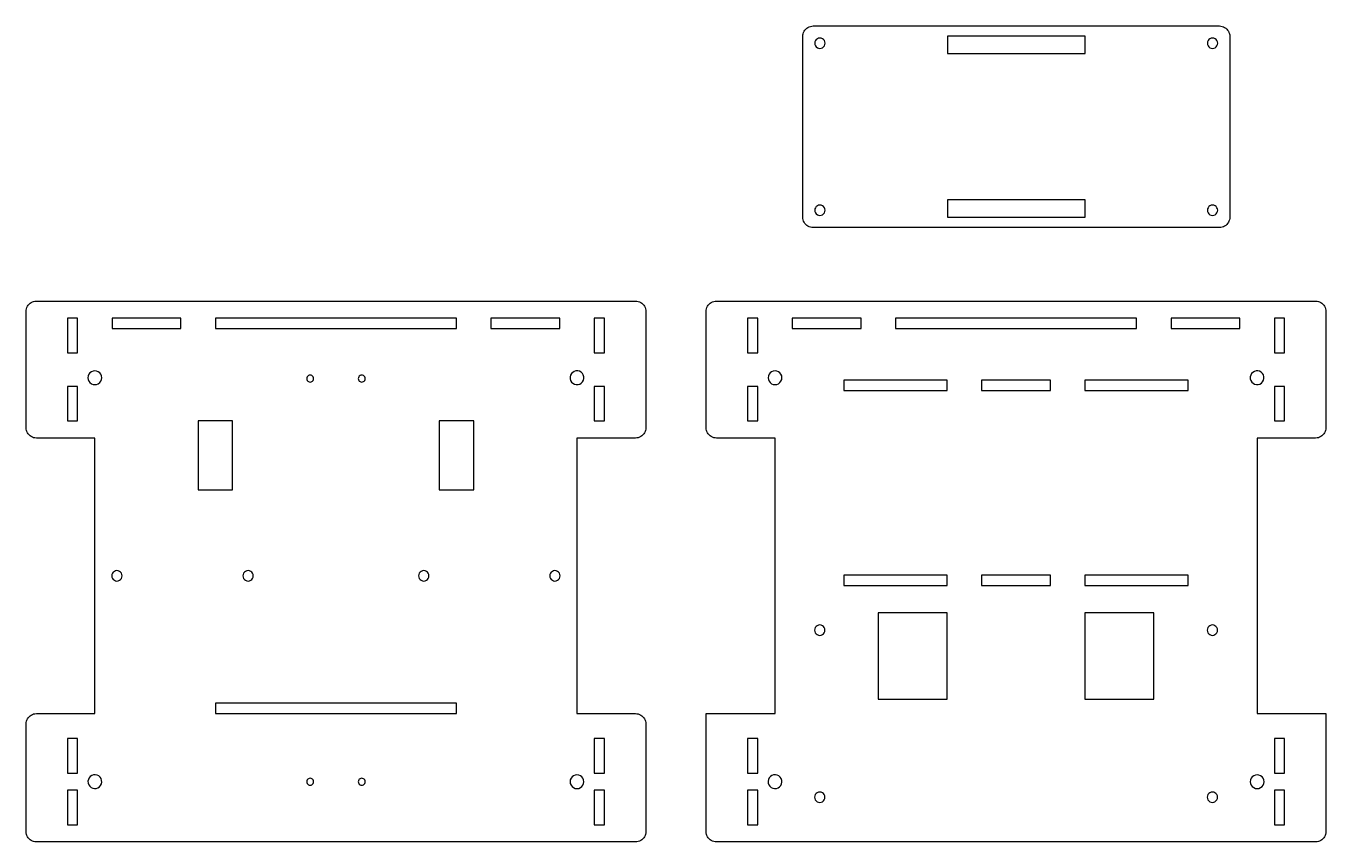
# Model space of a CAD drawing. Header units: metres. Extents: x 18 to 395, y -13 to 224.
import ezdxf

# ---------------------------------------------------------------- set-up
doc = ezdxf.new("R2010")
doc.units = ezdxf.units.M

msp = doc.modelspace()

# ---------------------------------------------------------------- linework, layer by layer
at = {"layer": 'Group#1'}
for points in [[(17.94, -10.08, 0), (17.94, 21.17, 0), (17.96, 21.56, 0), (18.04, 21.95, 0), (18.16, 22.32, 0), (18.34, 22.67, 0), (18.56, 23, 0), (18.82, 23.29, 0), (19.11, 23.55, 0), (19.44, 23.77, 0), (19.79, 23.94, 0), (20.16, 24.07, 0), (20.54, 24.14, 0), (20.94, 24.17, 0), (37.94, 24.17, 0), (37.94, 104.17, 0), (20.94, 104.17, 0), (20.54, 104.2, 0), (20.16, 104.27, 0), (19.79, 104.4, 0), (19.44, 104.57, 0), (19.11, 104.79, 0), (18.82, 105.05, 0), (18.56, 105.34, 0), (18.34, 105.67, 0), (18.16, 106.02, 0), (18.04, 106.39, 0), (17.96, 106.78, 0), (17.94, 107.17, 0), (17.94, 140.92, 0), (17.96, 141.31, 0), (18.04, 141.7, 0), (18.16, 142.07, 0), (18.34, 142.42, 0), (18.56, 142.75, 0), (18.82, 143.04, 0), (19.11, 143.3, 0), (19.44, 143.52, 0), (19.79, 143.69, 0), (20.16, 143.82, 0), (20.54, 143.89, 0), (20.94, 143.92, 0), (194.94, 143.92, 0), (195.33, 143.89, 0), (195.71, 143.82, 0), (196.08, 143.69, 0), (196.44, 143.52, 0), (196.76, 143.3, 0), (197.06, 143.04, 0), (197.32, 142.75, 0), (197.53, 142.42, 0), (197.71, 142.07, 0), (197.83, 141.7, 0), (197.91, 141.31, 0), (197.94, 140.92, 0), (197.94, 107.17, 0), (197.91, 106.78, 0), (197.83, 106.39, 0), (197.71, 106.02, 0), (197.53, 105.67, 0), (197.32, 105.34, 0), (197.06, 105.05, 0), (196.76, 104.79, 0), (196.44, 104.57, 0), (196.08, 104.4, 0), (195.71, 104.27, 0), (195.33, 104.2, 0), (194.94, 104.17, 0), (177.94, 104.17, 0), (177.94, 24.17, 0), (194.94, 24.17, 0), (195.33, 24.14, 0), (195.71, 24.07, 0), (196.08, 23.94, 0), (196.44, 23.77, 0), (196.76, 23.55, 0), (197.06, 23.29, 0), (197.32, 23, 0), (197.53, 22.67, 0), (197.71, 22.32, 0), (197.83, 21.95, 0), (197.91, 21.56, 0), (197.94, 21.17, 0), (197.94, -10.08, 0), (197.91, -10.47, 0), (197.83, -10.86, 0), (197.71, -11.23, 0), (197.53, -11.58, 0), (197.32, -11.91, 0), (197.06, -12.2, 0), (196.76, -12.46, 0), (196.44, -12.68, 0), (196.08, -12.85, 0), (195.71, -12.98, 0), (195.33, -13.05, 0), (194.94, -13.08, 0), (20.94, -13.08, 0), (20.54, -13.05, 0), (20.16, -12.98, 0), (19.79, -12.85, 0), (19.44, -12.68, 0), (19.11, -12.46, 0), (18.82, -12.2, 0), (18.56, -11.91, 0), (18.34, -11.58, 0), (18.16, -11.23, 0), (18.04, -10.86, 0), (17.96, -10.47, 0), (17.94, -10.08, 0)], [(32.94, 138.92, 0), (29.94, 138.92, 0), (29.94, 128.92, 0), (32.94, 128.92, 0), (32.94, 138.92, 0)], [(42.94, 138.92, 0), (42.94, 135.92, 0), (62.94, 135.92, 0), (62.94, 138.92, 0), (42.94, 138.92, 0)], [(72.94, 135.92, 0), (142.94, 135.92, 0), (142.94, 138.92, 0), (72.94, 138.92, 0), (72.94, 135.92, 0)], [(152.94, 135.92, 0), (172.94, 135.92, 0), (172.94, 138.92, 0), (152.94, 138.92, 0), (152.94, 135.92, 0)], [(182.94, 138.92, 0), (182.94, 128.92, 0), (185.94, 128.92, 0), (185.94, 138.92, 0), (182.94, 138.92, 0)], [(39.94, 121.67, 0), (39.87, 122.19, 0), (39.67, 122.67, 0), (39.35, 123.08, 0), (38.94, 123.4, 0), (38.45, 123.6, 0), (37.94, 123.67, 0), (37.42, 123.6, 0), (36.94, 123.4, 0), (36.52, 123.08, 0), (36.2, 122.67, 0), (36, 122.19, 0), (35.94, 121.67, 0), (36, 121.15, 0), (36.2, 120.67, 0), (36.52, 120.26, 0), (36.94, 119.94, 0), (37.42, 119.74, 0), (37.94, 119.67, 0), (38.45, 119.74, 0), (38.94, 119.94, 0), (39.35, 120.26, 0), (39.67, 120.67, 0), (39.87, 121.15, 0), (39.94, 121.67, 0)], [(100.94, 120.55, 0), (101.14, 120.71, 0), (101.3, 120.91, 0), (101.4, 121.15, 0), (101.44, 121.41, 0), (101.4, 121.67, 0), (101.3, 121.91, 0), (101.14, 122.12, 0), (100.94, 122.28, 0), (100.7, 122.38, 0), (100.44, 122.41, 0), (100.18, 122.38, 0), (99.94, 122.28, 0), (99.73, 122.12, 0), (99.57, 121.91, 0), (99.47, 121.67, 0), (99.44, 121.41, 0), (99.47, 121.15, 0), (99.57, 120.91, 0), (99.73, 120.71, 0), (99.94, 120.55, 0), (100.18, 120.45, 0), (100.44, 120.41, 0), (100.7, 120.45, 0), (100.94, 120.55, 0)], [(114.47, 121.67, 0), (114.44, 121.41, 0), (114.47, 121.15, 0), (114.57, 120.91, 0), (114.73, 120.71, 0), (114.94, 120.55, 0), (115.18, 120.45, 0), (115.44, 120.41, 0), (115.7, 120.45, 0), (115.94, 120.55, 0), (116.14, 120.71, 0), (116.3, 120.91, 0), (116.4, 121.15, 0), (116.44, 121.41, 0), (116.4, 121.67, 0), (116.3, 121.91, 0), (116.14, 122.12, 0), (115.94, 122.28, 0), (115.7, 122.38, 0), (115.44, 122.41, 0), (115.18, 122.38, 0), (114.94, 122.28, 0), (114.73, 122.12, 0), (114.57, 121.91, 0), (114.47, 121.67, 0)], [(179.92, 121.45, 0), (179.91, 121.97, 0), (179.77, 122.47, 0), (179.5, 122.92, 0), (179.12, 123.28, 0), (178.67, 123.53, 0), (178.16, 123.66, 0), (177.64, 123.65, 0), (177.13, 123.5, 0), (176.69, 123.23, 0), (176.33, 122.86, 0), (176.07, 122.4, 0), (175.95, 121.89, 0), (175.96, 121.37, 0), (176.1, 120.87, 0), (176.37, 120.42, 0), (176.75, 120.06, 0), (177.21, 119.81, 0), (177.71, 119.68, 0), (178.24, 119.69, 0), (178.74, 119.84, 0), (179.19, 120.11, 0), (179.55, 120.48, 0), (179.8, 120.94, 0), (179.92, 121.45, 0)], [(32.94, 119.17, 0), (29.94, 119.17, 0), (29.94, 109.17, 0), (32.94, 109.17, 0), (32.94, 119.17, 0)], [(185.94, 109.17, 0), (185.94, 119.17, 0), (182.94, 119.17, 0), (182.94, 109.17, 0), (185.94, 109.17, 0)], [(77.94, 89.17, 0), (77.94, 109.17, 0), (67.94, 109.17, 0), (67.94, 89.17, 0), (77.94, 89.17, 0)], [(147.94, 109.17, 0), (137.94, 109.17, 0), (137.94, 89.17, 0), (147.94, 89.17, 0), (147.94, 109.17, 0)], [(42.84, 64.17, 0), (42.89, 63.78, 0), (43.04, 63.42, 0), (43.28, 63.11, 0), (43.59, 62.87, 0), (43.95, 62.72, 0), (44.34, 62.67, 0), (44.72, 62.72, 0), (45.09, 62.87, 0), (45.4, 63.11, 0), (45.64, 63.42, 0), (45.79, 63.78, 0), (45.84, 64.17, 0), (45.79, 64.56, 0), (45.64, 64.92, 0), (45.4, 65.23, 0), (45.09, 65.47, 0), (44.72, 65.62, 0), (44.34, 65.67, 0), (43.95, 65.62, 0), (43.59, 65.47, 0), (43.28, 65.23, 0), (43.04, 64.92, 0), (42.89, 64.56, 0), (42.84, 64.17, 0)], [(82.44, 62.67, 0), (82.82, 62.72, 0), (83.19, 62.87, 0), (83.5, 63.11, 0), (83.74, 63.42, 0), (83.89, 63.78, 0), (83.94, 64.17, 0), (83.89, 64.56, 0), (83.74, 64.92, 0), (83.5, 65.23, 0), (83.19, 65.47, 0), (82.82, 65.62, 0), (82.44, 65.67, 0), (82.05, 65.62, 0), (81.69, 65.47, 0), (81.38, 65.23, 0), (81.14, 64.92, 0), (80.99, 64.56, 0), (80.94, 64.17, 0), (80.99, 63.78, 0), (81.14, 63.42, 0), (81.38, 63.11, 0), (81.69, 62.87, 0), (82.05, 62.72, 0), (82.44, 62.67, 0)], [(132.14, 63.42, 0), (132.38, 63.11, 0), (132.69, 62.87, 0), (133.05, 62.72, 0), (133.44, 62.67, 0), (133.82, 62.72, 0), (134.19, 62.87, 0), (134.5, 63.11, 0), (134.74, 63.42, 0), (134.89, 63.78, 0), (134.94, 64.17, 0), (134.89, 64.56, 0), (134.74, 64.92, 0), (134.5, 65.23, 0), (134.19, 65.47, 0), (133.82, 65.62, 0), (133.44, 65.67, 0), (133.05, 65.62, 0), (132.69, 65.47, 0), (132.38, 65.23, 0), (132.14, 64.92, 0), (131.99, 64.56, 0), (131.94, 64.17, 0), (131.99, 63.78, 0), (132.14, 63.42, 0)], [(170.79, 62.87, 0), (171.15, 62.72, 0), (171.54, 62.67, 0), (171.92, 62.72, 0), (172.29, 62.87, 0), (172.6, 63.11, 0), (172.84, 63.42, 0), (172.99, 63.78, 0), (173.04, 64.17, 0), (172.99, 64.56, 0), (172.84, 64.92, 0), (172.6, 65.23, 0), (172.29, 65.47, 0), (171.92, 65.62, 0), (171.54, 65.67, 0), (171.15, 65.62, 0), (170.79, 65.47, 0), (170.48, 65.23, 0), (170.24, 64.92, 0), (170.09, 64.56, 0), (170.04, 64.17, 0), (170.09, 63.78, 0), (170.24, 63.42, 0), (170.48, 63.11, 0), (170.79, 62.87, 0)], [(142.94, 24.17, 0), (142.94, 27.17, 0), (72.94, 27.17, 0), (72.94, 24.17, 0), (142.94, 24.17, 0)], [(32.94, 16.92, 0), (29.94, 16.92, 0), (29.94, 6.92, 0), (32.94, 6.92, 0), (32.94, 16.92, 0)], [(182.94, 16.92, 0), (182.94, 6.92, 0), (185.94, 6.92, 0), (185.94, 16.92, 0), (182.94, 16.92, 0)], [(39.83, 3.78, 0), (39.93, 4.29, 0), (39.9, 4.81, 0), (39.73, 5.31, 0), (39.44, 5.74, 0), (39.04, 6.09, 0), (38.57, 6.31, 0), (38.06, 6.42, 0), (37.54, 6.38, 0), (37.05, 6.21, 0), (36.61, 5.92, 0), (36.27, 5.53, 0), (36.04, 5.06, 0), (35.94, 4.55, 0), (35.98, 4.02, 0), (36.14, 3.53, 0), (36.44, 3.1, 0), (36.83, 2.75, 0), (37.3, 2.52, 0), (37.81, 2.42, 0), (38.33, 2.46, 0), (38.83, 2.63, 0), (39.26, 2.92, 0), (39.6, 3.31, 0), (39.83, 3.78, 0)], [(101.4, 4.68, 0), (101.3, 4.92, 0), (101.14, 5.13, 0), (100.94, 5.29, 0), (100.7, 5.39, 0), (100.44, 5.42, 0), (100.18, 5.39, 0), (99.94, 5.29, 0), (99.73, 5.13, 0), (99.57, 4.92, 0), (99.47, 4.68, 0), (99.44, 4.42, 0), (99.47, 4.16, 0), (99.57, 3.92, 0), (99.73, 3.71, 0), (99.94, 3.55, 0), (100.18, 3.45, 0), (100.44, 3.42, 0), (100.7, 3.45, 0), (100.94, 3.55, 0), (101.14, 3.71, 0), (101.3, 3.92, 0), (101.4, 4.16, 0), (101.44, 4.42, 0), (101.4, 4.68, 0)], [(114.44, 4.42, 0), (114.47, 4.16, 0), (114.57, 3.92, 0), (114.73, 3.71, 0), (114.94, 3.55, 0), (115.18, 3.45, 0), (115.44, 3.42, 0), (115.7, 3.45, 0), (115.94, 3.55, 0), (116.14, 3.71, 0), (116.3, 3.92, 0), (116.4, 4.16, 0), (116.44, 4.42, 0), (116.4, 4.68, 0), (116.3, 4.92, 0), (116.14, 5.13, 0), (115.94, 5.29, 0), (115.7, 5.39, 0), (115.44, 5.42, 0), (115.18, 5.39, 0), (114.94, 5.29, 0), (114.73, 5.13, 0), (114.57, 4.92, 0), (114.47, 4.68, 0), (114.44, 4.42, 0)], [(176, 4.94, 0), (175.94, 4.42, 0), (176, 3.9, 0), (176.2, 3.42, 0), (176.52, 3.01, 0), (176.94, 2.69, 0), (177.42, 2.49, 0), (177.94, 2.42, 0), (178.45, 2.49, 0), (178.94, 2.69, 0), (179.35, 3.01, 0), (179.67, 3.42, 0), (179.87, 3.9, 0), (179.94, 4.42, 0), (179.87, 4.94, 0), (179.67, 5.42, 0), (179.35, 5.83, 0), (178.94, 6.15, 0), (178.45, 6.35, 0), (177.94, 6.42, 0), (177.42, 6.35, 0), (176.94, 6.15, 0), (176.52, 5.83, 0), (176.2, 5.42, 0), (176, 4.94, 0)], [(29.94, 1.92, 0), (29.94, -8.08, 0), (32.94, -8.08, 0), (32.94, 1.92, 0), (29.94, 1.92, 0)], [(182.94, -8.08, 0), (185.94, -8.08, 0), (185.94, 1.92, 0), (182.94, 1.92, 0), (182.94, -8.08, 0)]]:
    msp.add_polyline3d(points, dxfattribs=at)
at = {"layer": 'Group#2'}
for points in [[(367.49, 220.76, 0), (367.49, 168.28, 0), (367.47, 167.88, 0), (367.39, 167.5, 0), (367.26, 167.13, 0), (367.09, 166.78, 0), (366.87, 166.45, 0), (366.61, 166.15, 0), (366.32, 165.9, 0), (365.99, 165.68, 0), (365.64, 165.5, 0), (365.27, 165.38, 0), (364.88, 165.3, 0), (364.49, 165.28, 0), (246.49, 165.28, 0), (246.1, 165.3, 0), (245.72, 165.38, 0), (245.34, 165.5, 0), (244.99, 165.68, 0), (244.67, 165.9, 0), (244.37, 166.15, 0), (244.11, 166.45, 0), (243.89, 166.78, 0), (243.72, 167.13, 0), (243.59, 167.5, 0), (243.52, 167.88, 0), (243.49, 168.28, 0), (243.49, 220.76, 0), (243.52, 221.15, 0), (243.59, 221.53, 0), (243.72, 221.9, 0), (243.89, 222.26, 0), (244.11, 222.58, 0), (244.37, 222.88, 0), (244.67, 223.14, 0), (244.99, 223.35, 0), (245.34, 223.53, 0), (245.72, 223.65, 0), (246.1, 223.73, 0), (246.49, 223.76, 0), (364.49, 223.76, 0), (364.88, 223.73, 0), (365.27, 223.65, 0), (365.64, 223.53, 0), (365.99, 223.35, 0), (366.32, 223.14, 0), (366.61, 222.88, 0), (366.87, 222.58, 0), (367.09, 222.26, 0), (367.26, 221.9, 0), (367.39, 221.53, 0), (367.47, 221.15, 0), (367.49, 220.76, 0)], [(249.94, 219.14, 0), (249.79, 219.51, 0), (249.55, 219.82, 0), (249.24, 220.05, 0), (248.88, 220.2, 0), (248.49, 220.26, 0), (248.1, 220.2, 0), (247.74, 220.05, 0), (247.43, 219.82, 0), (247.19, 219.51, 0), (247.04, 219.14, 0), (246.99, 218.76, 0), (247.04, 218.37, 0), (247.19, 218.01, 0), (247.43, 217.69, 0), (247.74, 217.46, 0), (248.1, 217.31, 0), (248.49, 217.26, 0), (248.88, 217.31, 0), (249.24, 217.46, 0), (249.55, 217.69, 0), (249.79, 218.01, 0), (249.94, 218.37, 0), (249.99, 218.76, 0), (249.94, 219.14, 0)], [(325.49, 215.76, 0), (325.49, 220.76, 0), (285.49, 220.76, 0), (285.49, 215.76, 0), (325.49, 215.76, 0)], [(362.49, 220.26, 0), (362.1, 220.2, 0), (361.74, 220.05, 0), (361.43, 219.82, 0), (361.19, 219.51, 0), (361.04, 219.14, 0), (360.99, 218.76, 0), (361.04, 218.37, 0), (361.19, 218.01, 0), (361.43, 217.69, 0), (361.74, 217.46, 0), (362.1, 217.31, 0), (362.49, 217.26, 0), (362.88, 217.31, 0), (363.24, 217.46, 0), (363.55, 217.69, 0), (363.79, 218.01, 0), (363.94, 218.37, 0), (363.99, 218.76, 0), (363.94, 219.14, 0), (363.79, 219.51, 0), (363.55, 219.82, 0), (363.24, 220.05, 0), (362.88, 220.2, 0), (362.49, 220.26, 0)], [(248.1, 171.72, 0), (247.74, 171.57, 0), (247.43, 171.34, 0), (247.19, 171.03, 0), (247.04, 170.66, 0), (246.99, 170.28, 0), (247.04, 169.89, 0), (247.19, 169.53, 0), (247.43, 169.21, 0), (247.74, 168.98, 0), (248.1, 168.83, 0), (248.49, 168.78, 0), (248.88, 168.83, 0), (249.24, 168.98, 0), (249.55, 169.21, 0), (249.79, 169.53, 0), (249.94, 169.89, 0), (249.99, 170.28, 0), (249.94, 170.66, 0), (249.79, 171.03, 0), (249.55, 171.34, 0), (249.24, 171.57, 0), (248.88, 171.72, 0), (248.49, 171.78, 0), (248.1, 171.72, 0)], [(325.49, 173.28, 0), (285.49, 173.28, 0), (285.49, 168.28, 0), (325.49, 168.28, 0), (325.49, 173.28, 0)], [(361.74, 168.98, 0), (362.1, 168.83, 0), (362.49, 168.78, 0), (362.88, 168.83, 0), (363.24, 168.98, 0), (363.55, 169.21, 0), (363.79, 169.53, 0), (363.94, 169.89, 0), (363.99, 170.28, 0), (363.94, 170.66, 0), (363.79, 171.03, 0), (363.55, 171.34, 0), (363.24, 171.57, 0), (362.88, 171.72, 0), (362.49, 171.78, 0), (362.1, 171.72, 0), (361.74, 171.57, 0), (361.43, 171.34, 0), (361.19, 171.03, 0), (361.04, 170.66, 0), (360.99, 170.28, 0), (361.04, 169.89, 0), (361.19, 169.53, 0), (361.43, 169.21, 0), (361.74, 168.98, 0)], [(392.44, -13.08, 0), (218.44, -13.08, 0), (218.05, -13.05, 0), (217.67, -12.98, 0), (217.3, -12.85, 0), (216.94, -12.68, 0), (216.62, -12.46, 0), (216.32, -12.2, 0), (216.06, -11.91, 0), (215.85, -11.58, 0), (215.67, -11.23, 0), (215.55, -10.86, 0), (215.47, -10.47, 0), (215.44, -10.08, 0), (215.44, 24.17, 0), (235.44, 24.17, 0), (235.44, 104.17, 0), (218.44, 104.17, 0), (218.05, 104.2, 0), (217.67, 104.27, 0), (217.3, 104.4, 0), (216.94, 104.57, 0), (216.62, 104.79, 0), (216.32, 105.05, 0), (216.06, 105.34, 0), (215.85, 105.67, 0), (215.67, 106.02, 0), (215.55, 106.39, 0), (215.47, 106.78, 0), (215.44, 107.17, 0), (215.44, 140.92, 0), (215.47, 141.31, 0), (215.55, 141.7, 0), (215.67, 142.07, 0), (215.85, 142.42, 0), (216.06, 142.75, 0), (216.32, 143.04, 0), (216.62, 143.3, 0), (216.94, 143.52, 0), (217.3, 143.69, 0), (217.67, 143.82, 0), (218.05, 143.89, 0), (218.44, 143.92, 0), (392.44, 143.92, 0), (392.83, 143.89, 0), (393.22, 143.82, 0), (393.59, 143.69, 0), (393.94, 143.52, 0), (394.27, 143.3, 0), (394.56, 143.04, 0), (394.82, 142.75, 0), (395.04, 142.42, 0), (395.22, 142.07, 0), (395.34, 141.7, 0), (395.42, 141.31, 0), (395.44, 140.92, 0), (395.44, 107.17, 0), (395.42, 106.78, 0), (395.34, 106.39, 0), (395.22, 106.02, 0), (395.04, 105.67, 0), (394.82, 105.34, 0), (394.56, 105.05, 0), (394.27, 104.79, 0), (393.94, 104.57, 0), (393.59, 104.4, 0), (393.22, 104.27, 0), (392.83, 104.2, 0), (392.44, 104.17, 0), (375.44, 104.17, 0), (375.44, 24.17, 0), (395.44, 24.17, 0), (395.44, -10.08, 0), (395.42, -10.47, 0), (395.34, -10.86, 0), (395.22, -11.23, 0), (395.04, -11.58, 0), (394.82, -11.91, 0), (394.56, -12.2, 0), (394.27, -12.46, 0), (393.94, -12.68, 0), (393.59, -12.85, 0), (393.22, -12.98, 0), (392.83, -13.05, 0), (392.44, -13.08, 0)], [(230.44, 138.92, 0), (227.44, 138.92, 0), (227.44, 128.92, 0), (230.44, 128.92, 0), (230.44, 138.92, 0)], [(240.44, 138.92, 0), (240.44, 135.92, 0), (260.44, 135.92, 0), (260.44, 138.92, 0), (240.44, 138.92, 0)], [(270.44, 135.92, 0), (340.44, 135.92, 0), (340.44, 138.92, 0), (270.44, 138.92, 0), (270.44, 135.92, 0)], [(350.44, 135.92, 0), (370.44, 135.92, 0), (370.44, 138.92, 0), (350.44, 138.92, 0), (350.44, 135.92, 0)], [(380.44, 138.92, 0), (380.44, 128.92, 0), (383.44, 128.92, 0), (383.44, 138.92, 0), (380.44, 138.92, 0)], [(237.44, 121.67, 0), (237.38, 122.19, 0), (237.18, 122.67, 0), (236.86, 123.08, 0), (236.44, 123.4, 0), (235.96, 123.6, 0), (235.44, 123.67, 0), (234.93, 123.6, 0), (234.44, 123.4, 0), (234.03, 123.08, 0), (233.71, 122.67, 0), (233.51, 122.19, 0), (233.44, 121.67, 0), (233.51, 121.15, 0), (233.71, 120.67, 0), (234.03, 120.26, 0), (234.44, 119.94, 0), (234.93, 119.74, 0), (235.44, 119.67, 0), (235.96, 119.74, 0), (236.44, 119.94, 0), (236.86, 120.26, 0), (237.18, 120.67, 0), (237.38, 121.15, 0), (237.44, 121.67, 0)], [(255.44, 120.92, 0), (255.44, 117.92, 0), (285.44, 117.92, 0), (285.44, 120.92, 0), (255.44, 120.92, 0)], [(295.44, 117.92, 0), (315.44, 117.92, 0), (315.44, 120.92, 0), (295.44, 120.92, 0), (295.44, 117.92, 0)], [(355.44, 120.92, 0), (325.44, 120.92, 0), (325.44, 117.92, 0), (355.44, 117.92, 0), (355.44, 120.92, 0)], [(377.43, 121.45, 0), (377.42, 121.97, 0), (377.28, 122.47, 0), (377.01, 122.92, 0), (376.63, 123.28, 0), (376.17, 123.53, 0), (375.67, 123.66, 0), (375.14, 123.65, 0), (374.64, 123.5, 0), (374.19, 123.23, 0), (373.83, 122.86, 0), (373.58, 122.4, 0), (373.46, 121.89, 0), (373.47, 121.37, 0), (373.61, 120.87, 0), (373.88, 120.42, 0), (374.26, 120.06, 0), (374.71, 119.81, 0), (375.22, 119.68, 0), (375.74, 119.69, 0), (376.25, 119.84, 0), (376.69, 120.11, 0), (377.05, 120.48, 0), (377.31, 120.94, 0), (377.43, 121.45, 0)], [(230.44, 119.17, 0), (227.44, 119.17, 0), (227.44, 109.17, 0), (230.44, 109.17, 0), (230.44, 119.17, 0)], [(383.44, 109.17, 0), (383.44, 119.17, 0), (380.44, 119.17, 0), (380.44, 109.17, 0), (383.44, 109.17, 0)], [(285.44, 64.4, 0), (255.44, 64.4, 0), (255.44, 61.4, 0), (285.44, 61.4, 0), (285.44, 64.4, 0)], [(295.44, 61.4, 0), (315.44, 61.4, 0), (315.44, 64.4, 0), (295.44, 64.4, 0), (295.44, 61.4, 0)], [(355.44, 64.4, 0), (325.44, 64.4, 0), (325.44, 61.4, 0), (355.44, 61.4, 0), (355.44, 64.4, 0)], [(265.44, 28.4, 0), (285.44, 28.4, 0), (285.44, 53.4, 0), (265.44, 53.4, 0), (265.44, 28.4, 0)], [(325.44, 53.4, 0), (325.44, 28.4, 0), (345.44, 28.4, 0), (345.44, 53.4, 0), (325.44, 53.4, 0)], [(249.94, 48.4, 0), (249.89, 48.79, 0), (249.74, 49.15, 0), (249.5, 49.46, 0), (249.19, 49.7, 0), (248.83, 49.85, 0), (248.44, 49.9, 0), (248.06, 49.85, 0), (247.69, 49.7, 0), (247.38, 49.46, 0), (247.14, 49.15, 0), (246.99, 48.79, 0), (246.94, 48.4, 0), (246.99, 48.01, 0), (247.14, 47.65, 0), (247.38, 47.34, 0), (247.69, 47.1, 0), (248.06, 46.95, 0), (248.44, 46.9, 0), (248.83, 46.95, 0), (249.19, 47.1, 0), (249.5, 47.34, 0), (249.74, 47.65, 0), (249.89, 48.01, 0), (249.94, 48.4, 0)], [(362.44, 46.9, 0), (362.83, 46.95, 0), (363.19, 47.1, 0), (363.5, 47.34, 0), (363.74, 47.65, 0), (363.89, 48.01, 0), (363.94, 48.4, 0), (363.89, 48.79, 0), (363.74, 49.15, 0), (363.5, 49.46, 0), (363.19, 49.7, 0), (362.83, 49.85, 0), (362.44, 49.9, 0), (362.06, 49.85, 0), (361.69, 49.7, 0), (361.38, 49.46, 0), (361.14, 49.15, 0), (360.99, 48.79, 0), (360.94, 48.4, 0), (360.99, 48.01, 0), (361.14, 47.65, 0), (361.38, 47.34, 0), (361.69, 47.1, 0), (362.06, 46.95, 0), (362.44, 46.9, 0)], [(230.44, 16.92, 0), (227.44, 16.92, 0), (227.44, 6.92, 0), (230.44, 6.92, 0), (230.44, 16.92, 0)], [(380.44, 16.92, 0), (380.44, 6.92, 0), (383.44, 6.92, 0), (383.44, 16.92, 0), (380.44, 16.92, 0)], [(237.34, 3.78, 0), (237.44, 4.29, 0), (237.4, 4.81, 0), (237.23, 5.31, 0), (236.94, 5.74, 0), (236.55, 6.09, 0), (236.08, 6.31, 0), (235.57, 6.42, 0), (235.05, 6.38, 0), (234.55, 6.21, 0), (234.12, 5.92, 0), (233.78, 5.53, 0), (233.55, 5.06, 0), (233.45, 4.55, 0), (233.48, 4.02, 0), (233.65, 3.53, 0), (233.94, 3.1, 0), (234.34, 2.75, 0), (234.81, 2.52, 0), (235.32, 2.42, 0), (235.84, 2.46, 0), (236.33, 2.63, 0), (236.77, 2.92, 0), (237.11, 3.31, 0), (237.34, 3.78, 0)], [(373.51, 4.94, 0), (373.44, 4.42, 0), (373.51, 3.9, 0), (373.71, 3.42, 0), (374.03, 3.01, 0), (374.44, 2.69, 0), (374.93, 2.49, 0), (375.44, 2.42, 0), (375.96, 2.49, 0), (376.44, 2.69, 0), (376.86, 3.01, 0), (377.18, 3.42, 0), (377.38, 3.9, 0), (377.44, 4.42, 0), (377.38, 4.94, 0), (377.18, 5.42, 0), (376.86, 5.83, 0), (376.44, 6.15, 0), (375.96, 6.35, 0), (375.44, 6.42, 0), (374.93, 6.35, 0), (374.44, 6.15, 0), (374.03, 5.83, 0), (373.71, 5.42, 0), (373.51, 4.94, 0)], [(227.44, 1.92, 0), (227.44, -8.08, 0), (230.44, -8.08, 0), (230.44, 1.92, 0), (227.44, 1.92, 0)], [(249.94, -0.08, 0), (249.89, 0.31, 0), (249.74, 0.67, 0), (249.5, 0.98, 0), (249.19, 1.22, 0), (248.83, 1.37, 0), (248.44, 1.42, 0), (248.06, 1.37, 0), (247.69, 1.22, 0), (247.38, 0.98, 0), (247.14, 0.67, 0), (246.99, 0.31, 0), (246.94, -0.08, 0), (246.99, -0.47, 0), (247.14, -0.83, 0), (247.38, -1.14, 0), (247.69, -1.38, 0), (248.06, -1.53, 0), (248.44, -1.58, 0), (248.83, -1.53, 0), (249.19, -1.38, 0), (249.5, -1.14, 0), (249.74, -0.83, 0), (249.89, -0.47, 0), (249.94, -0.08, 0)], [(361.69, -1.38, 0), (362.06, -1.53, 0), (362.44, -1.58, 0), (362.83, -1.53, 0), (363.19, -1.38, 0), (363.5, -1.14, 0), (363.74, -0.83, 0), (363.89, -0.47, 0), (363.94, -0.08, 0), (363.89, 0.31, 0), (363.74, 0.67, 0), (363.5, 0.98, 0), (363.19, 1.22, 0), (362.83, 1.37, 0), (362.44, 1.42, 0), (362.06, 1.37, 0), (361.69, 1.22, 0), (361.38, 0.98, 0), (361.14, 0.67, 0), (360.99, 0.31, 0), (360.94, -0.08, 0), (360.99, -0.47, 0), (361.14, -0.83, 0), (361.38, -1.14, 0), (361.69, -1.38, 0)], [(380.44, -8.08, 0), (383.44, -8.08, 0), (383.44, 1.92, 0), (380.44, 1.92, 0), (380.44, -8.08, 0)]]:
    msp.add_polyline3d(points, dxfattribs=at)

doc.saveas('drawing.dxf')
